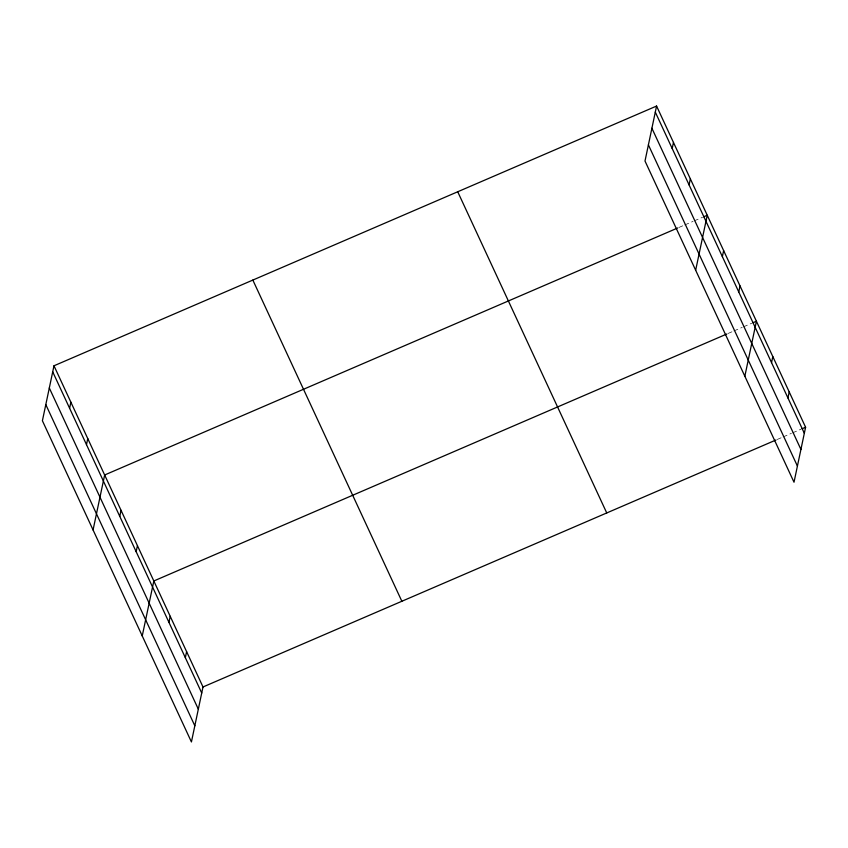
<?xml version="1.0" encoding="UTF-8"?>
<svg xmlns="http://www.w3.org/2000/svg" width="848" height="848" viewBox="0 0 848 848"><rect width="100%" height="100%" fill="white"/><g stroke="black" fill="none" stroke-linecap="round" stroke-linejoin="round"><path stroke-width="0.64" stroke-dasharray="4.24 3.18" d="M678.835 227.497L683.573 225.462M684.76 224.953L693.039 221.381M694.226 220.872L702.515 217.3M728.019 333.497L732.746 331.451M733.933 330.943L742.223 327.37M743.399 326.862L751.688 323.289M777.192 439.487L781.93 437.441M783.107 436.932L791.396 433.36M792.583 432.851L800.862 429.279"/><path stroke-width="1.27" d="M53.986 365.785L42.4 420.756L191.425 741.947L203.001 686.975L53.986 365.785L656.575 106.053L805.6 427.244L794.014 482.215L644.999 161.025L656.575 106.053M69.6 408.238L70.872 402.185M86.485 444.638L87.768 438.586M93.068 529.968L104.654 474.986L677.658 228.006M119.769 516.368L121.041 510.316M136.157 551.698L137.44 545.646M142.241 635.958L153.827 580.975L726.831 334.006M168.943 622.358L170.225 616.316M185.341 657.688L186.613 651.646M672.199 148.506L673.471 142.453M689.085 184.906L690.357 178.854M695.657 270.236L707.243 215.254L703.692 216.791M722.369 256.637L723.641 250.584M738.756 291.966L740.028 285.914M744.841 376.226L756.427 321.244L752.876 322.781M771.542 362.626L772.814 356.573M787.93 397.956L789.212 391.914M203.001 686.975L776.005 439.995M802.049 428.77L805.6 427.244M655.303 112.106L804.328 433.286M651.9 128.249L800.925 449.429M648.402 144.881L797.417 466.071M457.719 191.765L606.744 512.955M252.842 280.073L401.857 601.264M52.714 371.837L201.729 693.017M49.311 387.981L198.326 709.161M45.803 404.613L194.828 725.803"/></g></svg>
